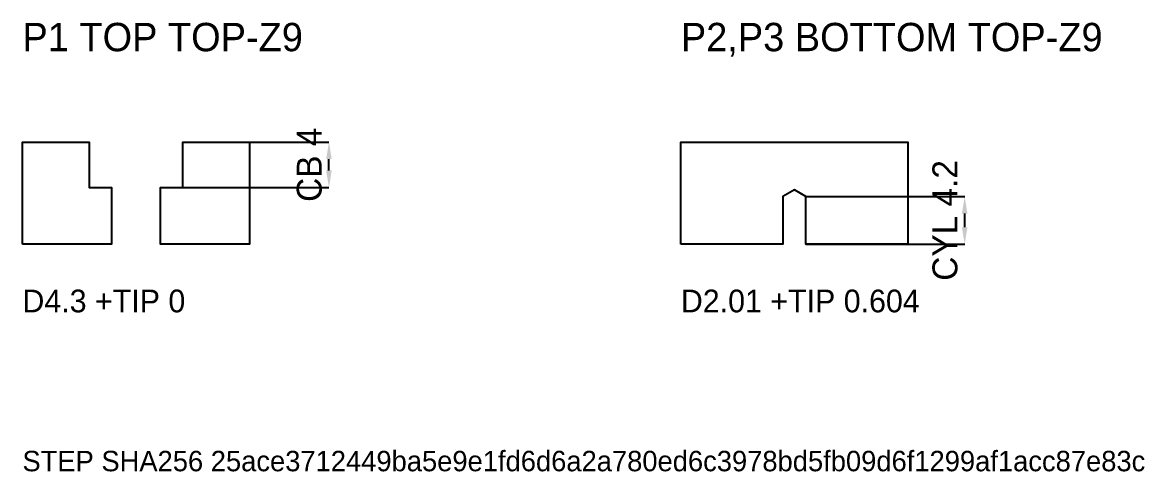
# Model space of a CAD drawing. Header units: millimetres. Extents: x -139 to 171, y -162 to 96.
# Drawn here: x -138.7 to -39.8, y -162.1 to -122.6 of the extents above; entities that cross this region are included whole.
import ezdxf

# ---------------------------------------------------------------- set-up
doc = ezdxf.new("R2010")
doc.units = ezdxf.units.MM
for name, color, linetype in [('DIMENSIONS', 3, 'CONTINUOUS'), ('NOTES', 7, 'CONTINUOUS'), ('SECTION', 7, 'CONTINUOUS')]:
    doc.layers.add(name, color=color, linetype=linetype)
doc.dimstyles.get("Standard").update_dxf_attribs({"dimtxt": 2.5, "dimasz": 2.5, "dimexe": 1.25, "dimexo": 0.625, "dimtad": 1, "dimcen": 2.5, "dimazin": 3, "dimtfac": 1, "dimtmove": 0, "dimatfit": 3})

# ---------------------------------------------------------------- blocks, each defined once
blk = doc.blocks.new('_CLOSEDFILLED')
at = {"color": 0, "linetype": 'BYBLOCK'}
blk.add_solid([(-1, 0.164), (0, 0), (-1, -0.164)], dxfattribs=at)
blk = doc.blocks.new('*D10')
for p, q in [((-124.549, -133.1), (-111.674, -133.1)), ((-111.674, -135.6), (-111.674, -134.6)), ((-124.549, -137.1), (-111.674, -137.1))]:
    blk.add_line(p, q)
at = {"layer": 'Defpoints'}
for p in [(-124.549, -133.1), (-124.549, -137.1), (-111.674, -137.1)]:
    blk.add_point(p, dxfattribs=at)
at = {"layer": 'DIMENSIONS', "xscale": 1.5, "yscale": 1.5}
for p, rotation in [((-111.674, -133.1), 90), ((-111.674, -137.1), 270)]:
    blk.add_blockref('_CLOSEDFILLED', p, dxfattribs=dict(at, rotation=rotation))
at = {"layer": 'DIMENSIONS', "insert": (-113.399, -135.1), "char_height": 2.2, "attachment_point": 5, "rotation": 90}
blk.add_mtext('CB 4', dxfattribs=at)
blk = doc.blocks.new('*D11')
for p, q in [((-69.669, -137.9), (-55.674, -137.9)), ((-55.674, -140.6), (-55.674, -139.4)), ((-69.669, -142.1), (-55.674, -142.1))]:
    blk.add_line(p, q)
at = {"layer": 'Defpoints'}
for p in [(-69.669, -137.9), (-69.669, -142.1), (-55.674, -142.1)]:
    blk.add_point(p, dxfattribs=at)
at = {"layer": 'DIMENSIONS', "xscale": 1.5, "yscale": 1.5}
for p, rotation in [((-55.674, -137.9), 90), ((-55.674, -142.1), 270)]:
    blk.add_blockref('_CLOSEDFILLED', p, dxfattribs=dict(at, rotation=rotation))
at = {"layer": 'DIMENSIONS', "insert": (-57.399, -140), "char_height": 2.2, "attachment_point": 5, "rotation": 90}
blk.add_mtext('CYL 4.2', dxfattribs=at)

msp = doc.modelspace()

# ---------------------------------------------------------------- linework, layer by layer
at = {"layer": 'SECTION'}
for points in [[(-138.67376, -142.1), (-138.67376, -133.1), (-132.79876, -133.1), (-132.79876, -137.1), (-130.82376, -137.1), (-130.82376, -142.1)], [(-118.67376, -133.1), (-118.67376, -142.1), (-126.52376, -142.1), (-126.52376, -137.1), (-124.54876, -137.1), (-124.54876, -133.1)], [(-80.67376, -142.1), (-80.67376, -133.1), (-60.67376, -133.1), (-60.67376, -142.1), (-69.66876, -142.1), (-69.66876, -137.9), (-70.67376, -137.296), (-71.67876, -137.9), (-71.67876, -142.1)]]:
    msp.add_lwpolyline(points, close=True, dxfattribs=at)

# ---------------------------------------------------------------- texts
at = {"layer": 'NOTES'}
for s, height, p in [('P1 TOP TOP-Z9', 2.5, (-138.67376, -125.1)), ('P2,P3 BOTTOM TOP-Z9', 2.5, (-80.67376, -125.1)), ('D4.3 +TIP 0', 2, (-138.67376, -148.1)), ('D2.01 +TIP 0.604', 2, (-80.67376, -148.1)), ('STEP SHA256 25ace3712449ba5e9e1fd6d6a2a780ed6c3978bd5fb09d6f1299af1acc87e83c', 1.8, (-138.67376, -162.1))]:
    msp.add_text(s, height=height, dxfattribs=at).set_placement(p)

# ---------------------------------------------------------------- dimensions: what is measured, and where the dimension line sits
at = {"layer": 'DIMENSIONS'}
for base, p1, p2, text, picture, middle in [((-111.67376, -137.1), (-124.54876, -137.1), (-124.54876, -133.1), 'CB 4', '*D10', (-113.39876, -135.1)), ((-55.67376, -142.1), (-69.66876, -142.1), (-69.66876, -137.9), 'CYL 4.2', '*D11', (-57.39876, -140))]:
    dim = msp.add_linear_dim(base=base, p1=p1, p2=p2, angle=90, text=text, dimstyle='Standard', override={"dimtxt": 2.2, "dimasz": 1.5, "dimdec": 4, "dimdsep": 46}, dxfattribs=at)
    dim.commit()
    dim.dimension.update_dxf_attribs({"geometry": picture, "text_midpoint": middle})

doc.saveas('drawing.dxf')
